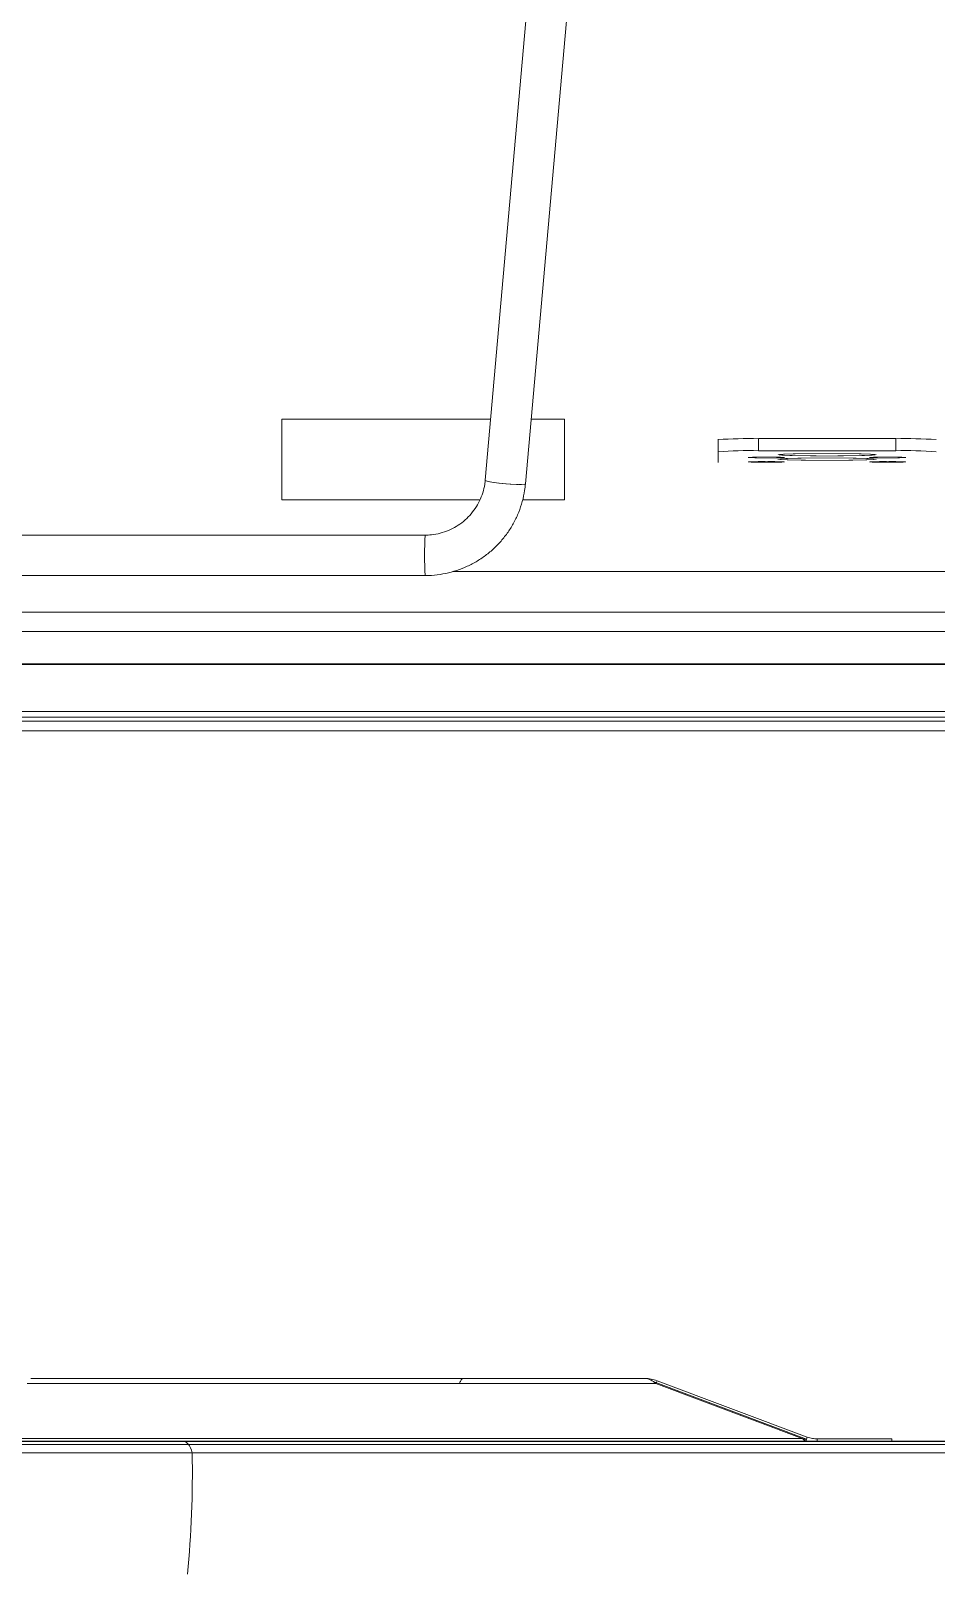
# Model space of a CAD drawing. Header units: millimetres. Extents: x -16985 to -606, y 2122 to 9380.
# Drawn here: x -7877.6 to -7653.6, y 5388.1 to 5770 of the extents above; entities that cross this region are included whole.
import ezdxf

# ---------------------------------------------------------------- set-up
doc = ezdxf.new("R2010")
doc.units = ezdxf.units.MM
for name, pattern in [('K5LT32768', [0]), ('K5LT32769', [0]), ('K5LT_THIN', [0])]:
    doc.linetypes.add(name, pattern=pattern)

msp = doc.modelspace()

# ---------------------------------------------------------------- linework, layer by layer
at = {"color": 7, "linetype": 'K5LT_THIN', "lineweight": 18}
for p, q in [((-7753.63, 5789.21), (-7765.17, 5658.8)), ((-7755.21, 5657.92), (-7743.67, 5788.33)), ((-7763.83, 5673.93), (-7815.55, 5673.93)), ((-7815.55, 5673.93), (-7815.55, 5653.93)), ((-7815.55, 5673.92), (-7763.83, 5673.92)), ((-7745.55, 5673.93), (-7753.79, 5673.93)), ((-7753.79, 5673.92), (-7745.55, 5673.92)), ((-7745.55, 5653.93), (-7745.55, 5673.93)), ((-7707.55, 5665.85), (-7707.55, 5668.85)), ((-7697.55, 5669.1), (-7697.55, 5666.1)), ((-7697.55, 5669.1), (-7663.55, 5669.1)), ((-7663.55, 5666.1), (-7663.55, 5669.1)), ((-7707.55, 5665.85), (-7707.55, 5663.22)), ((-7697.55, 5666.1), (-7663.55, 5666.1)), ((-7815.55, 5653.93), (-7766.47, 5653.93)), ((-7755.91, 5653.93), (-7745.55, 5653.93)), ((-7780.08, 5645.21), (-7967.83, 5645.21)), ((-7977.15, 5635.21), (-7780.08, 5635.21)), ((-7598.01, 5636.19), (-7773.22, 5636.19)), ((-7532.47, 5626.19), (-8027.83, 5626.19)), ((-7547.56, 5621.36), (-8029.61, 5621.36)), ((-8033.39, 5613.19), (-7598.01, 5613.19)), ((-8033.3, 5613.36), (-7547.56, 5613.36)), ((-8041.68, 5600.19), (-7499.49, 5600.19)), ((-7498.01, 5599.19), (-7900.55, 5599.19)), ((-7771.55, 5435.29), (-7878.55, 5435.29)), ((-7770.64, 5436.5), (-7877.64, 5436.5)), ((-7722.98, 5435.29), (-7771.55, 5435.29)), ((-7770.64, 5436.5), (-7725.64, 5436.5)), ((-7685.64, 5421.5), (-7723.62, 5435.74)), ((-7686.7, 5421.68), (-7722.98, 5435.29)), ((-7722.85, 5435.45), (-7722.65, 5435.96)), ((-7722.65, 5435.96), (-7685.47, 5422.02)), ((-7839.8, 5420.99), (-7934.8, 5420.99)), ((-7839.56, 5420.89), (-7934.56, 5420.89)), ((-7838.63, 5420.17), (-7933.63, 5420.17)), ((-7890.91, 5421.68), (-7686.7, 5421.68)), ((-7839.8, 5420.99), (-7503.55, 5420.99)), ((-7839.56, 5420.89), (-7503.55, 5420.89)), ((-7838.63, 5420.17), (-7503.55, 5420.17)), ((-7686.48, 5421.5), (-7685.64, 5421.5)), ((-7685.66, 5421.5), (-7685.84, 5421.03)), ((-7685.47, 5422.02), (-7685.66, 5421.51)), ((-7683.01, 5421.57), (-7683.01, 5420.99)), ((-7664.55, 5421.57), (-7683.01, 5421.57)), ((-7664.55, 5420.99), (-7664.55, 5421.57)), ((-7837.69, 5418.11), (-7932.69, 5418.11)), ((-7837.69, 5418.11), (-7503.55, 5418.11))]:
    msp.add_line(p, q, dxfattribs=at)
at = {"color": 8, "linetype": 'K5LT32768', "lineweight": 15, "true_color": 0x808080}
for p, q in [((-8040.64, 5601.57), (-7499.5, 5601.57)), ((-7498.03, 5596.79), (-7900.55, 5596.79))]:
    msp.add_line(p, q, dxfattribs=at)
at = {"color": 7, "linetype": 'K5LT_THIN', "const_width": 0.18}
for points in [[(-7695.55, 5664.33), (-7694.29, 5664.33), (-7693.12, 5664.34), (-7692.15, 5664.37), (-7691.46, 5664.39), (-7691.1, 5664.42), (-7691.1, 5664.45), (-7691.46, 5664.48), (-7692.15, 5664.51), (-7693.12, 5664.53), (-7694.29, 5664.54), (-7695.55, 5664.55), (-7696.82, 5664.54), (-7697.99, 5664.53), (-7698.96, 5664.51), (-7699.65, 5664.48), (-7700.01, 5664.45), (-7700.01, 5664.42), (-7699.65, 5664.39), (-7698.96, 5664.37), (-7697.99, 5664.34), (-7696.82, 5664.33)], [(-7680.55, 5664.83), (-7678.47, 5664.83), (-7676.45, 5664.85), (-7674.55, 5664.87), (-7672.84, 5664.9), (-7671.36, 5664.93), (-7670.16, 5664.97), (-7669.28, 5665.02), (-7668.74, 5665.07), (-7668.55, 5665.12), (-7668.74, 5665.17), (-7669.28, 5665.22), (-7670.16, 5665.27), (-7671.36, 5665.31), (-7672.84, 5665.35), (-7674.55, 5665.37), (-7676.45, 5665.4), (-7678.47, 5665.41), (-7680.55, 5665.41), (-7682.64, 5665.41), (-7684.66, 5665.4), (-7686.55, 5665.37), (-7688.27, 5665.35), (-7689.75, 5665.31), (-7690.95, 5665.27), (-7691.83, 5665.22), (-7692.37, 5665.17), (-7692.55, 5665.12), (-7692.37, 5665.07), (-7691.83, 5665.02), (-7690.95, 5664.97), (-7689.75, 5664.93), (-7688.27, 5664.9), (-7686.55, 5664.87), (-7684.66, 5664.85), (-7682.64, 5664.83)], [(-7680.55, 5663.73), (-7678.47, 5663.73), (-7676.45, 5663.75), (-7674.55, 5663.77), (-7672.84, 5663.8), (-7671.36, 5663.83), (-7670.16, 5663.88), (-7669.28, 5663.92), (-7668.74, 5663.97), (-7668.55, 5664.02), (-7668.74, 5664.07), (-7669.28, 5664.12), (-7670.16, 5664.17), (-7671.36, 5664.21), (-7672.84, 5664.25), (-7674.55, 5664.28), (-7676.45, 5664.3), (-7678.47, 5664.31), (-7680.55, 5664.32), (-7682.64, 5664.31), (-7684.66, 5664.3), (-7686.55, 5664.28), (-7688.27, 5664.25), (-7689.75, 5664.21), (-7690.95, 5664.17), (-7691.83, 5664.12), (-7692.37, 5664.07), (-7692.55, 5664.02), (-7692.37, 5663.97), (-7691.83, 5663.92), (-7690.95, 5663.88), (-7689.75, 5663.83), (-7688.27, 5663.8), (-7686.55, 5663.77), (-7684.66, 5663.75), (-7682.64, 5663.73)], [(-7665.55, 5664.33), (-7664.29, 5664.33), (-7663.12, 5664.34), (-7662.15, 5664.37), (-7661.46, 5664.39), (-7661.1, 5664.42), (-7661.1, 5664.45), (-7661.46, 5664.48), (-7662.15, 5664.51), (-7663.12, 5664.53), (-7664.29, 5664.54), (-7665.55, 5664.55), (-7666.82, 5664.54), (-7667.99, 5664.53), (-7668.96, 5664.51), (-7669.65, 5664.48), (-7670.01, 5664.45), (-7670.01, 5664.42), (-7669.65, 5664.39), (-7668.96, 5664.37), (-7667.99, 5664.34), (-7666.82, 5664.33)], [(-7695.55, 5663.23), (-7694.29, 5663.23), (-7693.12, 5663.25), (-7692.15, 5663.27), (-7691.46, 5663.29), (-7691.1, 5663.32), (-7691.1, 5663.35), (-7691.46, 5663.38), (-7692.15, 5663.41), (-7693.12, 5663.43), (-7694.29, 5663.44), (-7695.55, 5663.45), (-7696.82, 5663.44), (-7697.99, 5663.43), (-7698.96, 5663.41), (-7699.65, 5663.38), (-7700.01, 5663.35), (-7700.01, 5663.32), (-7699.65, 5663.29), (-7698.96, 5663.27), (-7697.99, 5663.25), (-7696.82, 5663.23)], [(-7665.55, 5663.23), (-7664.29, 5663.23), (-7663.12, 5663.25), (-7662.15, 5663.27), (-7661.46, 5663.29), (-7661.1, 5663.32), (-7661.1, 5663.35), (-7661.46, 5663.38), (-7662.15, 5663.41), (-7663.12, 5663.43), (-7664.29, 5663.44), (-7665.55, 5663.45), (-7666.82, 5663.44), (-7667.99, 5663.43), (-7668.96, 5663.41), (-7669.65, 5663.38), (-7670.01, 5663.35), (-7670.01, 5663.32), (-7669.65, 5663.29), (-7668.96, 5663.27), (-7667.99, 5663.25), (-7666.82, 5663.23)]]:
    msp.add_lwpolyline(points, close=True, dxfattribs=at)
at = {"color": 8, "linetype": 'K5LT32769', "true_color": 0x808080, "const_width": 0.18}
msp.add_lwpolyline([(-7755.21, 5657.91), (-7755.42, 5657.81), (-7755.98, 5657.76), (-7756.86, 5657.74), (-7757.98, 5657.77), (-7759.26, 5657.85), (-7760.62, 5657.96), (-7761.94, 5658.1), (-7763.13, 5658.26), (-7764.11, 5658.43), (-7764.79, 5658.6), (-7765.13, 5658.74), (-7765.17, 5658.8)], dxfattribs=at)
at = {"color": 7, "linetype": 'K5LT_THIN', "lineweight": 18}
for centre, start, end in [((-7700.05, 5566.52), 88.6046, 94.1928), ((-7661.06, 5566.52), 85.8072, 91.3954), ((-7700.05, 5563.53), 88.6046, 94.1928), ((-7661.06, 5563.53), 85.8072, 91.3954)]:
    msp.add_arc(centre, 102.6, start, end, dxfattribs=at)
at = {"color": 8, "linetype": 'K5LT32768', "lineweight": 15, "true_color": 0x808080}
msp.add_arc((-7663.84, 5640.22), 116.34, 177.5376, 182.4637, dxfattribs=at)
at = {"color": 7, "linetype": 'K5LT_THIN', "lineweight": 18}
for centre, major_axis, start_param, end_param in [((-7839.67, 5421.06), (0, 0.316), 1.808332, 2.126923), ((-7839.85, 5414.86), (0, 6.08), -0.506009, -0.113649), ((-7839.33, 5416.05), (0, 4.46), -1.090247, -0.390921), ((-7885.81, 5413.8), (0, 116.24), -1.793876, -1.533693)]:
    msp.add_ellipse(centre, major_axis=major_axis, ratio=0.414214, start_param=start_param, end_param=end_param, dxfattribs=at)
for points, knots in [([(-7765.17, 5658.8), (-7765.2, 5658.47), (-7765.32, 5657.43), (-7765.73, 5655.7), (-7766.52, 5653.68), (-7767.6, 5651.79), (-7768.94, 5650.08), (-7770.52, 5648.58), (-7772.3, 5647.32), (-7774.24, 5646.33), (-7776.31, 5645.64), (-7778.27, 5645.27), (-7779.54, 5645.23), (-7780.08, 5645.21)], [0, 0, 0, 0, 0.044565, 0.142627, 0.240761, 0.338888, 0.436998, 0.535082, 0.633133, 0.731149, 0.829127, 0.927071, 1, 1, 1, 1]), ([(-7780.08, 5635.21), (-7779.53, 5635.22), (-7778.04, 5635.25), (-7775.63, 5635.56), (-7772.89, 5636.21), (-7770.25, 5637.17), (-7767.72, 5638.41), (-7765.36, 5639.93), (-7763.18, 5641.71), (-7761.21, 5643.72), (-7759.49, 5645.94), (-7758.02, 5648.33), (-7756.83, 5650.88), (-7755.94, 5653.54), (-7755.43, 5655.9), (-7755.27, 5657.38), (-7755.21, 5657.92)], [0, 0, 0, 0, 0.044543, 0.120472, 0.196425, 0.272375, 0.348318, 0.424255, 0.500183, 0.576104, 0.652016, 0.72792, 0.803817, 0.879709, 0.955596, 1, 1, 1, 1]), ([(-7725.64, 5436.5), (-7725.39, 5436.48), (-7724.88, 5436.44), (-7724, 5436.09), (-7723.36, 5435.59), (-7722.98, 5435.29)], [0, 0, 0, 0, 0.284681, 0.569362, 1, 1, 1, 1]), ([(-7722.65, 5435.96), (-7723.13, 5436.11), (-7723.86, 5436.34), (-7724.86, 5436.48), (-7725.38, 5436.49), (-7725.64, 5436.5)], [0, 0, 0, 0, 0.492127, 0.745069, 1, 1, 1, 1]), ([(-7685.77, 5420.99), (-7685.86, 5421.03), (-7686.17, 5421.18), (-7686.48, 5421.48), (-7686.7, 5421.68)], [0, 0, 0, 0, 0.31017, 1, 1, 1, 1]), ([(-7685.47, 5422.02), (-7685.26, 5421.94), (-7684.83, 5421.8), (-7684.01, 5421.62), (-7683.4, 5421.59), (-7683.01, 5421.57)], [0, 0, 0, 0, 0.271528, 0.543055, 1, 1, 1, 1])]:
    msp.add_open_spline(points, degree=3, knots=knots, dxfattribs=at)
msp.add_open_spline([(-7771.55, 5435.29), (-7771.4, 5435.64), (-7771.09, 5436.34), (-7770.79, 5436.45), (-7770.64, 5436.5)], degree=3, dxfattribs=at)

doc.saveas('drawing.dxf')
